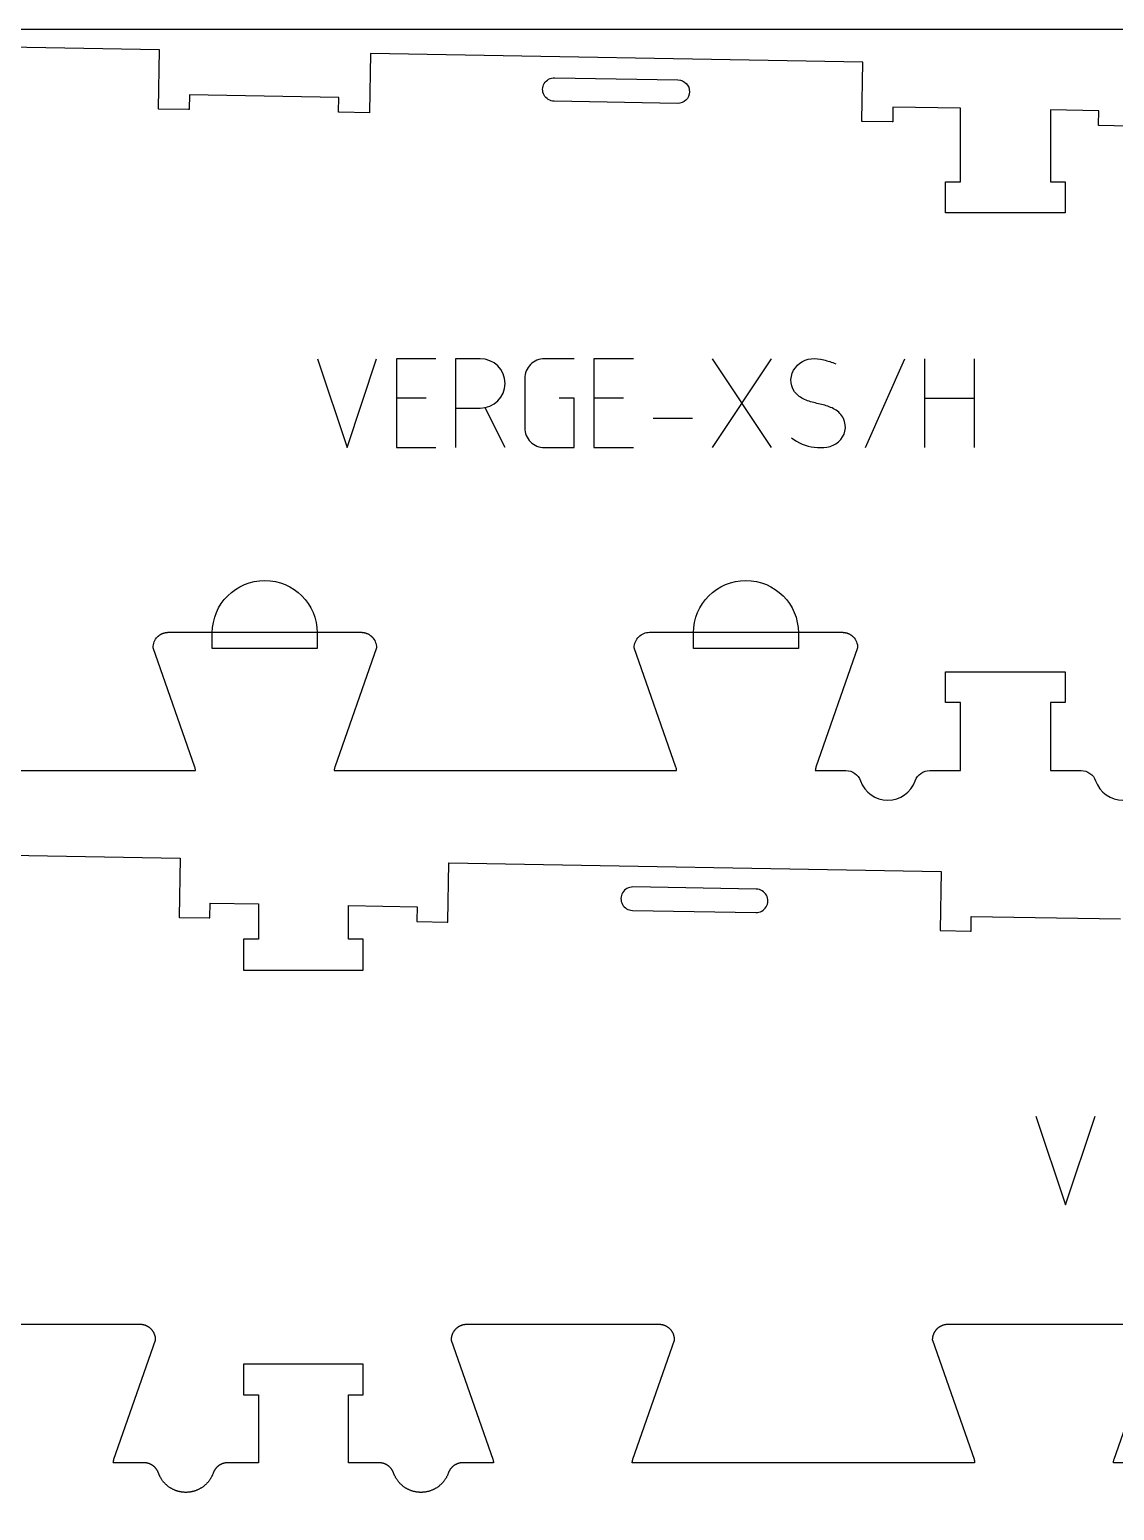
# Model space of a CAD drawing. Extents: x 0 to 4485, y 0 to 14364.
# Drawn here: x 1814 to 2253, y 8619 to 9219 of the extents above; entities that cross this region are included whole.
import ezdxf

# ---------------------------------------------------------------- set-up
doc = ezdxf.new("R2010")
doc.units = 0
for name, color, linetype in [('0_SHEET_SPRUCEPLY_2440X122', 1, 'CONTINUOUS'), ('1_ANYTOOL_1MMDEEP_LABELS_S', 2, 'CONTINUOUS'), ('3_ANYTOOL_CUTTHROUGH_INSID', 4, 'CONTINUOUS'), ('4_ANYTOOL_CUTTHROUGH_OUTSI', 5, 'CONTINUOUS'), ('5_ANYTOOL_HALF_MILL_9MM_IN', 3, 'CONTINUOUS')]:
    doc.layers.add(name, color=color, linetype=linetype)

msp = doc.modelspace()

# ---------------------------------------------------------------- linework, layer by layer
at = {"layer": '0_SHEET_SPRUCEPLY_2440X122'}
msp.add_lwpolyline([(371.7, 9218.93), (371.7, 7998.93), (2811.7, 7998.93), (2811.7, 9218.93)], close=True, dxfattribs=at)
at = {"layer": '1_ANYTOOL_1MMDEEP_LABELS_S', "color": 2}
for points in [[(1930.44, 9085.59), (1942.44, 9049.59), (1954.44, 9085.59)], [(1978.44, 9085.59), (1962.44, 9085.59), (1962.44, 9049.59), (1978.44, 9049.59)], [(2058.44, 9085.59), (2042.44, 9085.59), (2042.44, 9049.59), (2058.44, 9049.59)], [(2114.44, 9049.59), (2090.44, 9085.59)], [(2090.44, 9049.59), (2114.44, 9085.59)], [(2152.44, 9049.59), (2168.44, 9085.59)], [(2176.44, 9049.59), (2176.44, 9085.59)], [(2196.44, 9085.59), (2196.44, 9049.59)], [(1974.44, 9069.59), (1962.44, 9069.59)], [(2006.44, 9049.59), (1998.35, 9065.78)], [(2054.44, 9069.59), (2042.44, 9069.59)], [(2176.44, 9069.59), (2196.44, 9069.59)], [(2066.44, 9061.59), (2082.44, 9061.59)], [(2221.48, 8778.8), (2233.48, 8742.8), (2245.48, 8778.8)]]:
    msp.add_lwpolyline(points, dxfattribs=at)
for points in [[(1986.44, 9065.59), (1996.44, 9065.59, 1), (1996.44, 9085.59), (1986.44, 9085.59), (1986.44, 9049.59)], [(2034.44, 9085.59), (2022.44, 9085.59, 0.414214), (2014.44, 9077.59), (2014.44, 9057.59, 0.414214), (2022.44, 9049.59), (2034.44, 9049.59), (2034.44, 9069.59), (2028.44, 9069.59)], [(2122.44, 9053.59, 0.136555), (2131.72, 9049.72, 0.071716), (2136.85, 9049.82, 0.133522), (2141.48, 9051.93, 0.344001), (2143.53, 9061.35, 0.153745), (2140.04, 9065.07, 0.071568), (2135.33, 9066.9, -0.00912), (2130.19, 9068.19, -0.090615), (2125.6, 9070.37, -0.340346), (2122.81, 9079.74, -0.284273), (2130.51, 9085.6, -0.092596), (2135.52, 9085.16, -0.017533), (2140.44, 9083.59)]]:
    msp.add_lwpolyline(points, format="xyb", dxfattribs=at)
at = {"layer": '3_ANYTOOL_CUTTHROUGH_INSID'}
for points in [[(2076.51, 9198.57, -1), (2076.34, 9189.07), (2026.35, 9189.94, -1), (2026.51, 9199.44)], [(2108.23, 8870.73), (2058.24, 8871.6, 1), (2058.07, 8862.1), (2108.07, 8861.23, 1)]]:
    msp.add_lwpolyline(points, format="xyb", close=True, dxfattribs=at)
at = {"layer": '4_ANYTOOL_CUTTHROUGH_OUTSI'}
msp.add_lwpolyline([(2259.32, 9179.87), (2247.07, 9180.09), (2246.82, 9180.09), (2246.83, 9180.34), (2246.93, 9186.09), (2227.37, 9186.43), (2227.38, 9157.25), (2233.38, 9157.25), (2233.38, 9144.75), (2184.88, 9144.75), (2184.88, 9157), (2184.88, 9157.25), (2190.88, 9157.25), (2190.89, 9187.07), (2163.58, 9187.54), (2163.58, 9187.54), (2163.48, 9181.79), (2163.47, 9181.54), (2163.22, 9181.55), (2151.22, 9181.76), (2150.97, 9181.76), (2150.98, 9182.01), (2151.39, 9205.76), (1951.92, 9209.24), (1951.51, 9185.49), (1951.5, 9185.24), (1939.26, 9185.46), (1939.01, 9185.46), (1939.01, 9185.71), (1939.11, 9191.46), (1878.62, 9192.52), (1878.52, 9186.77), (1878.51, 9186.52), (1878.26, 9186.52), (1866.27, 9186.73), (1866.02, 9186.74), (1866.02, 9186.99), (1866.44, 9210.73), (1666.97, 9214.21)], dxfattribs=at)
msp.add_lwpolyline([(1742.34, 8918.78), (1881.03, 8918.78, 0.061485), (1880.79, 8920.17), (1863.9, 8968.45), (1863.88, 8968.49), (1863.88, 8968.53), (1863.88, 8968.53, -0.198912), (1865.71, 8972.95), (1865.82, 8973.05), (1865.93, 8973.16), (1866.04, 8973.26), (1866.16, 8973.35), (1866.28, 8973.45), (1866.4, 8973.54), (1866.52, 8973.63), (1866.65, 8973.72), (1866.78, 8973.8), (1866.91, 8973.89), (1867.04, 8973.96), (1867.18, 8974.04), (1867.32, 8974.11), (1867.46, 8974.18), (1867.6, 8974.24), (1867.74, 8974.3), (1867.88, 8974.36), (1868.03, 8974.42), (1868.18, 8974.47), (1868.33, 8974.51), (1868.47, 8974.56), (1868.62, 8974.59), (1868.77, 8974.63), (1868.92, 8974.66), (1869.08, 8974.69), (1869.23, 8974.71), (1869.38, 8974.73), (1869.53, 8974.75), (1869.68, 8974.76), (1869.83, 8974.77), (1869.98, 8974.78), (1870.13, 8974.78), (1948.13, 8974.78), (1948.28, 8974.78), (1948.43, 8974.77), (1948.58, 8974.76), (1948.73, 8974.75), (1948.89, 8974.73), (1949.04, 8974.71), (1949.19, 8974.69), (1949.34, 8974.66), (1949.49, 8974.63), (1949.64, 8974.59), (1949.79, 8974.56), (1949.94, 8974.51), (1950.09, 8974.47), (1950.23, 8974.42), (1950.38, 8974.36), (1950.52, 8974.3), (1950.67, 8974.24), (1950.81, 8974.18), (1950.95, 8974.11), (1951.09, 8974.04), (1951.22, 8973.96), (1951.35, 8973.89), (1951.49, 8973.8), (1951.61, 8973.72), (1951.74, 8973.63), (1951.87, 8973.54), (1951.99, 8973.45), (1952.11, 8973.35), (1952.22, 8973.26), (1952.33, 8973.16), (1952.44, 8973.05), (1952.55, 8972.95, -0.198912), (1954.38, 8968.53), (1954.38, 8968.49), (1954.37, 8968.45), (1937.47, 8920.17), (1937.47, 8920.17, 0.061485), (1937.24, 8918.78), (2075.93, 8918.78, 0.061485), (2075.69, 8920.17), (2058.8, 8968.45), (2058.78, 8968.49), (2058.78, 8968.53), (2058.78, 8968.53, -0.414214), (2065.03, 8974.78), (2143.03, 8974.78), (2143.18, 8974.78), (2143.33, 8974.77), (2143.48, 8974.76), (2143.63, 8974.75), (2143.79, 8974.73), (2143.94, 8974.71), (2144.09, 8974.69), (2144.24, 8974.66), (2144.39, 8974.63), (2144.54, 8974.59), (2144.69, 8974.56), (2144.84, 8974.51), (2144.99, 8974.47), (2145.13, 8974.42), (2145.28, 8974.36), (2145.42, 8974.3), (2145.57, 8974.24), (2145.71, 8974.18), (2145.85, 8974.11), (2145.99, 8974.04), (2146.12, 8973.96), (2146.25, 8973.89), (2146.39, 8973.8), (2146.51, 8973.72), (2146.64, 8973.63), (2146.77, 8973.54), (2146.89, 8973.45), (2147.01, 8973.35), (2147.12, 8973.26), (2147.23, 8973.16), (2147.34, 8973.05), (2147.45, 8972.95, -0.198912), (2149.28, 8968.53), (2149.28, 8968.49), (2149.27, 8968.45), (2132.37, 8920.17), (2132.37, 8920.17, 0.061485), (2132.14, 8918.78), (2144.54, 8918.78, -0.317837), (2150.43, 8914.61, 0.317837), (2161.51, 8906.78, 0.317837), (2172.59, 8914.61, -0.317837), (2178.48, 8918.78), (2190.88, 8918.78), (2190.88, 8946.28), (2184.88, 8946.28), (2184.88, 8946.53), (2184.88, 8958.53), (2184.88, 8958.78), (2233.38, 8958.78), (2233.38, 8958.53), (2233.38, 8946.53), (2233.38, 8946.28), (2227.38, 8946.28), (2227.38, 8918.78), (2239.79, 8918.78), (2239.79, 8918.78, -0.317837), (2245.68, 8914.61, 0.707107), (2267.84, 8914.61, -0.317837)], format="xyb", dxfattribs=at)
for points in [[(1675.34, 8886.78, 0), (1874.81, 8883.3, 0), (1874.4, 8859.56, 0), (1874.39, 8859.31, 0), (1874.64, 8859.3, 0), (1886.64, 8859.09, 0), (1886.89, 8859.09, 0), (1886.9, 8859.34, 0), (1887, 8865.09, 0), (1906.53, 8864.75, 0), (1906.53, 8850.4, 0), (1900.53, 8850.4, 0), (1900.53, 8850.15, 0), (1900.53, 8837.9, 0), (1948.78, 8837.9, 0), (1949.03, 8837.9, 0), (1949.03, 8850.15, 0), (1949.03, 8850.4, 0), (1943.03, 8850.4, 0), (1943.02, 8864.11, 0), (1970.84, 8863.62, 0), (1970.74, 8857.87, 0), (1970.73, 8857.62, 0), (1970.98, 8857.62, 0), (1982.98, 8857.41, 0), (1983.23, 8857.41, 0), (1983.24, 8857.66, 0), (1983.65, 8881.4, 0), (2183.12, 8877.92, 0), (2182.7, 8854.17, 0), (2182.7, 8853.92, 0), (2182.95, 8853.92, 0), (2194.95, 8853.71, 0), (2195.2, 8853.71, 0), (2195.3, 8859.71, 0), (2255.79, 8858.65, 0)], [(2263.78, 8694.35, 0), (2185.78, 8694.35, 0), (2185.63, 8694.35, 0), (2185.48, 8694.34, 0), (2185.33, 8694.33, 0), (2185.17, 8694.32, 0), (2185.02, 8694.3, 0), (2184.87, 8694.28, 0), (2184.72, 8694.26, 0), (2184.57, 8694.23, 0), (2184.42, 8694.2, 0), (2184.27, 8694.17, 0), (2184.12, 8694.13, 0), (2183.97, 8694.08, 0), (2183.82, 8694.04, 0), (2183.68, 8693.99, 0), (2183.53, 8693.93, 0), (2183.39, 8693.87, 0), (2183.24, 8693.81, 0), (2183.1, 8693.75, 0), (2182.96, 8693.68, 0), (2182.82, 8693.61, 0), (2182.69, 8693.53, 0), (2182.56, 8693.46, 0), (2182.42, 8693.37, 0), (2182.29, 8693.29, 0), (2182.17, 8693.2, 0), (2182.04, 8693.11, 0), (2181.92, 8693.02, 0), (2181.8, 8692.93, 0), (2181.69, 8692.83, 0), (2181.58, 8692.73, 0), (2181.46, 8692.62, 0), (2181.36, 8692.52, 0), (2181.25, 8692.41, 0), (2181.15, 8692.3, 0), (2181.05, 8692.19, 0), (2180.95, 8692.07, 0), (2180.86, 8691.95, 0), (2180.76, 8691.83, 0), (2180.67, 8691.71, 0), (2180.59, 8691.58, 0), (2180.5, 8691.45, 0), (2180.42, 8691.32, 0), (2180.34, 8691.19, 0), (2180.27, 8691.05, 0), (2180.2, 8690.92, 0), (2180.13, 8690.78, 0), (2180.06, 8690.63, 0), (2180, 8690.49, 0), (2179.95, 8690.35, 0), (2179.89, 8690.2, 0), (2179.84, 8690.06, 0), (2179.79, 8689.91, 0), (2179.75, 8689.76, 0), (2179.71, 8689.61, 0), (2179.68, 8689.46, 0), (2179.64, 8689.31, 0), (2179.62, 8689.16, 0), (2179.59, 8689.01, 0), (2179.57, 8688.85, 0), (2179.56, 8688.7, 0), (2179.54, 8688.55, 0), (2179.53, 8688.4, 0), (2179.53, 8688.25, 0), (2179.53, 8688.1, 0), (2179.53, 8688.06, 0), (2179.54, 8688.02, 0), (2196.44, 8639.74, 0), (2196.49, 8639.57, 0), (2196.53, 8639.4, 0), (2196.57, 8639.23, 0), (2196.6, 8639.05, 0), (2196.62, 8638.88, 0), (2196.65, 8638.7, 0), (2196.66, 8638.53, 0), (2196.67, 8638.35, 0), (2057.98, 8638.35, 0), (2057.99, 8638.53, 0), (2058.01, 8638.7, 0), (2058.03, 8638.88, 0), (2058.06, 8639.05, 0), (2058.09, 8639.23, 0), (2058.13, 8639.4, 0), (2058.17, 8639.57, 0), (2058.22, 8639.74, 0), (2075.11, 8688.02, 0), (2075.13, 8688.06, 0), (2075.13, 8688.1, 0), (2075.13, 8688.24, 0), (2075.12, 8688.38, 0), (2075.11, 8688.52, 0), (2075.1, 8688.66, 0), (2075.09, 8688.8, 0), (2075.07, 8688.95, 0), (2075.05, 8689.09, 0), (2075.02, 8689.24, 0), (2074.99, 8689.38, 0), (2074.96, 8689.53, 0), (2074.93, 8689.67, 0), (2074.89, 8689.82, 0), (2074.84, 8689.97, 0), (2074.79, 8690.11, 0), (2074.74, 8690.26, 0), (2074.69, 8690.4, 0), (2074.63, 8690.54, 0), (2074.57, 8690.69, 0), (2074.5, 8690.83, 0), (2074.43, 8690.97, 0), (2074.35, 8691.11, 0), (2074.28, 8691.25, 0), (2074.19, 8691.39, 0), (2074.11, 8691.52, 0), (2074.02, 8691.65, 0), (2073.93, 8691.78, 0), (2073.83, 8691.91, 0), (2073.73, 8692.04, 0), (2073.63, 8692.16, 0), (2073.52, 8692.29, 0), (2073.41, 8692.4, 0), (2073.3, 8692.52, 0), (2073.18, 8692.63, 0), (2073.06, 8692.74, 0), (2072.94, 8692.85, 0), (2072.82, 8692.95, 0), (2072.69, 8693.05, 0), (2072.56, 8693.15, 0), (2072.43, 8693.24, 0), (2072.3, 8693.33, 0), (2072.16, 8693.42, 0), (2072.03, 8693.5, 0), (2071.89, 8693.58, 0), (2071.75, 8693.65, 0), (2071.61, 8693.72, 0), (2071.46, 8693.79, 0), (2071.32, 8693.85, 0), (2071.18, 8693.91, 0), (2071.03, 8693.97, 0), (2070.89, 8694.02, 0), (2070.74, 8694.07, 0), (2070.6, 8694.11, 0), (2070.45, 8694.15, 0), (2070.31, 8694.19, 0), (2070.16, 8694.22, 0), (2070.01, 8694.25, 0), (2069.87, 8694.27, 0), (2069.73, 8694.29, 0), (2069.58, 8694.31, 0), (2069.44, 8694.33, 0), (2069.3, 8694.34, 0), (2069.16, 8694.34, 0), (2069.02, 8694.35, 0), (2068.88, 8694.35, 0), (1990.88, 8694.35, 0), (1990.73, 8694.35, 0), (1990.58, 8694.34, 0), (1990.43, 8694.33, 0), (1990.27, 8694.32, 0), (1990.12, 8694.3, 0), (1989.97, 8694.28, 0), (1989.82, 8694.26, 0), (1989.67, 8694.23, 0), (1989.52, 8694.2, 0), (1989.37, 8694.17, 0), (1989.22, 8694.13, 0), (1989.07, 8694.08, 0), (1988.92, 8694.04, 0), (1988.78, 8693.99, 0), (1988.63, 8693.93, 0), (1988.49, 8693.87, 0), (1988.34, 8693.81, 0), (1988.2, 8693.75, 0), (1988.06, 8693.68, 0), (1987.92, 8693.61, 0), (1987.79, 8693.53, 0), (1987.66, 8693.46, 0), (1987.52, 8693.37, 0), (1987.39, 8693.29, 0), (1987.27, 8693.2, 0), (1987.14, 8693.11, 0), (1987.02, 8693.02, 0), (1986.9, 8692.93, 0), (1986.79, 8692.83, 0), (1986.68, 8692.73, 0), (1986.56, 8692.62, 0), (1986.46, 8692.52, 0), (1986.35, 8692.41, 0), (1986.25, 8692.3, 0), (1986.15, 8692.19, 0), (1986.05, 8692.07, 0), (1985.96, 8691.95, 0), (1985.86, 8691.83, 0), (1985.77, 8691.71, 0), (1985.69, 8691.58, 0), (1985.6, 8691.45, 0), (1985.52, 8691.32, 0), (1985.44, 8691.19, 0), (1985.37, 8691.05, 0), (1985.3, 8690.92, 0), (1985.23, 8690.78, 0), (1985.16, 8690.63, 0), (1985.1, 8690.49, 0), (1985.05, 8690.35, 0), (1984.99, 8690.2, 0), (1984.94, 8690.06, 0), (1984.89, 8689.91, 0), (1984.85, 8689.76, 0), (1984.81, 8689.61, 0), (1984.78, 8689.46, 0), (1984.74, 8689.31, 0), (1984.72, 8689.16, 0), (1984.69, 8689.01, 0), (1984.67, 8688.85, 0), (1984.66, 8688.7, 0), (1984.64, 8688.55, 0), (1984.63, 8688.4, 0), (1984.63, 8688.25, 0), (1984.63, 8688.1, 0), (1984.63, 8688.06, 0), (1984.64, 8688.02, 0), (2001.54, 8639.74, 0), (2001.59, 8639.57, 0), (2001.63, 8639.4, 0), (2001.67, 8639.23, 0), (2001.7, 8639.05, 0), (2001.72, 8638.88, 0), (2001.75, 8638.7, 0), (2001.76, 8638.53, 0), (2001.77, 8638.35, 0), (1989.37, 8638.35, 0), (1989.26, 8638.35, 0), (1989.15, 8638.35, 0), (1989.03, 8638.34, 0), (1988.92, 8638.33, 0), (1988.8, 8638.32, 0), (1988.69, 8638.31, 0), (1988.57, 8638.3, 0), (1988.45, 8638.28, 0), (1988.34, 8638.26, 0), (1988.22, 8638.24, 0), (1988.11, 8638.22, 0), (1987.99, 8638.2, 0), (1987.87, 8638.17, 0), (1987.76, 8638.14, 0), (1987.64, 8638.11, 0), (1987.52, 8638.07, 0), (1987.41, 8638.03, 0), (1987.29, 8637.99, 0), (1987.18, 8637.95, 0), (1987.06, 8637.91, 0), (1986.95, 8637.86, 0), (1986.84, 8637.81, 0), (1986.73, 8637.76, 0), (1986.62, 8637.71, 0), (1986.51, 8637.65, 0), (1986.4, 8637.6, 0), (1986.29, 8637.54, 0), (1986.18, 8637.47, 0), (1986.07, 8637.41, 0), (1985.97, 8637.34, 0), (1985.87, 8637.27, 0), (1985.76, 8637.2, 0), (1985.66, 8637.13, 0), (1985.56, 8637.06, 0), (1985.47, 8636.98, 0), (1985.37, 8636.9, 0), (1985.28, 8636.82, 0), (1985.18, 8636.74, 0), (1985.09, 8636.66, 0), (1985, 8636.57, 0), (1984.92, 8636.48, 0), (1984.83, 8636.39, 0), (1984.75, 8636.3, 0), (1984.67, 8636.21, 0), (1984.59, 8636.12, 0), (1984.51, 8636.03, 0), (1984.43, 8635.93, 0), (1984.36, 8635.83, 0), (1984.29, 8635.74, 0), (1984.22, 8635.64, 0), (1984.15, 8635.54, 0), (1984.09, 8635.44, 0), (1984.03, 8635.34, 0), (1983.96, 8635.23, 0), (1983.91, 8635.13, 0), (1983.85, 8635.03, 0), (1983.8, 8634.92, 0), (1983.74, 8634.82, 0), (1983.7, 8634.71, 0), (1983.65, 8634.61, 0), (1983.6, 8634.5, 0), (1983.56, 8634.4, 0), (1983.52, 8634.29, 0), (1983.48, 8634.18, 0), (1983.41, 8633.98, 0), (1983.33, 8633.78, 0), (1983.25, 8633.59, 0), (1983.17, 8633.39, 0), (1983.08, 8633.19, 0), (1982.98, 8632.99, 0), (1982.89, 8632.79, 0), (1982.78, 8632.6, 0), (1982.68, 8632.4, 0), (1982.57, 8632.21, 0), (1982.46, 8632.02, 0), (1982.34, 8631.83, 0), (1982.22, 8631.64, 0), (1982.09, 8631.45, 0), (1981.96, 8631.27, 0), (1981.83, 8631.08, 0), (1981.69, 8630.9, 0), (1981.55, 8630.72, 0), (1981.4, 8630.54, 0), (1981.25, 8630.37, 0), (1981.1, 8630.2, 0), (1980.94, 8630.03, 0), (1980.78, 8629.86, 0), (1980.62, 8629.7, 0), (1980.45, 8629.54, 0), (1980.28, 8629.38, 0), (1980.1, 8629.23, 0), (1979.93, 8629.07, 0), (1979.75, 8628.93, 0), (1979.56, 8628.78, 0), (1979.38, 8628.64, 0), (1979.19, 8628.51, 0), (1978.99, 8628.37, 0), (1978.8, 8628.24, 0), (1978.6, 8628.12, 0), (1978.4, 8628, 0), (1978.2, 8627.88, 0), (1978, 8627.77, 0), (1977.79, 8627.66, 0), (1977.59, 8627.56, 0), (1977.38, 8627.46, 0), (1977.17, 8627.36, 0), (1976.95, 8627.27, 0), (1976.74, 8627.18, 0), (1976.53, 8627.1, 0), (1976.31, 8627.02, 0), (1976.09, 8626.95, 0), (1975.88, 8626.88, 0), (1975.66, 8626.81, 0), (1975.44, 8626.75, 0), (1975.22, 8626.69, 0), (1975, 8626.64, 0), (1974.79, 8626.59, 0), (1974.57, 8626.55, 0), (1974.35, 8626.51, 0), (1974.13, 8626.48, 0), (1973.91, 8626.45, 0), (1973.69, 8626.42, 0), (1973.48, 8626.4, 0), (1973.26, 8626.38, 0), (1973.04, 8626.37, 0), (1972.83, 8626.36, 0), (1972.61, 8626.35, 0), (1972.4, 8626.35, 0), (1972.19, 8626.35, 0), (1971.98, 8626.36, 0), (1971.76, 8626.37, 0), (1971.55, 8626.38, 0), (1971.33, 8626.4, 0), (1971.11, 8626.42, 0), (1970.89, 8626.45, 0), (1970.68, 8626.48, 0), (1970.46, 8626.51, 0), (1970.24, 8626.55, 0), (1970.02, 8626.59, 0), (1969.8, 8626.64, 0), (1969.58, 8626.69, 0), (1969.36, 8626.75, 0), (1969.14, 8626.81, 0), (1968.93, 8626.88, 0), (1968.71, 8626.95, 0), (1968.49, 8627.02, 0), (1968.28, 8627.1, 0), (1968.06, 8627.18, 0), (1967.85, 8627.27, 0), (1967.64, 8627.36, 0), (1967.43, 8627.46, 0), (1967.22, 8627.56, 0), (1967.01, 8627.66, 0), (1966.81, 8627.77, 0), (1966.6, 8627.88, 0), (1966.4, 8628, 0), (1966.2, 8628.12, 0), (1966, 8628.24, 0), (1965.81, 8628.37, 0), (1965.62, 8628.51, 0), (1965.43, 8628.64, 0), (1965.24, 8628.78, 0), (1965.06, 8628.93, 0), (1964.88, 8629.07, 0), (1964.7, 8629.23, 0), (1964.53, 8629.38, 0), (1964.36, 8629.54, 0), (1964.19, 8629.7, 0), (1964.02, 8629.86, 0), (1963.86, 8630.03, 0), (1963.71, 8630.2, 0), (1963.55, 8630.37, 0), (1963.4, 8630.54, 0), (1963.26, 8630.72, 0), (1963.12, 8630.9, 0), (1962.98, 8631.08, 0), (1962.84, 8631.27, 0), (1962.71, 8631.45, 0), (1962.59, 8631.64, 0), (1962.47, 8631.83, 0), (1962.35, 8632.02, 0), (1962.23, 8632.21, 0), (1962.13, 8632.4, 0), (1962.02, 8632.6, 0), (1961.92, 8632.79, 0), (1961.82, 8632.99, 0), (1961.73, 8633.19, 0), (1961.64, 8633.39, 0), (1961.55, 8633.59, 0), (1961.47, 8633.78, 0), (1961.4, 8633.98, 0), (1961.32, 8634.18, 0), (1961.29, 8634.29, 0), (1961.24, 8634.4, 0), (1961.2, 8634.5, 0), (1961.16, 8634.61, 0), (1961.11, 8634.71, 0), (1961.06, 8634.82, 0), (1961.01, 8634.92, 0), (1960.95, 8635.03, 0), (1960.9, 8635.13, 0), (1960.84, 8635.23, 0), (1960.78, 8635.34, 0), (1960.72, 8635.44, 0), (1960.65, 8635.54, 0), (1960.58, 8635.64, 0), (1960.52, 8635.74, 0), (1960.44, 8635.83, 0), (1960.37, 8635.93, 0), (1960.3, 8636.03, 0), (1960.22, 8636.12, 0), (1960.14, 8636.21, 0), (1960.06, 8636.3, 0), (1959.97, 8636.39, 0), (1959.89, 8636.48, 0), (1959.8, 8636.57, 0), (1959.71, 8636.66, 0), (1959.62, 8636.74, 0), (1959.53, 8636.82, 0), (1959.43, 8636.9, 0), (1959.34, 8636.98, 0), (1959.24, 8637.06, 0), (1959.14, 8637.13, 0), (1959.04, 8637.2, 0), (1958.94, 8637.27, 0), (1958.83, 8637.34, 0), (1958.73, 8637.41, 0), (1958.62, 8637.47, 0), (1958.52, 8637.54, 0), (1958.41, 8637.6, 0), (1958.3, 8637.65, 0), (1958.19, 8637.71, 0), (1958.08, 8637.76, 0), (1957.97, 8637.81, 0), (1957.85, 8637.86, 0), (1957.74, 8637.91, 0), (1957.63, 8637.95, 0), (1957.51, 8637.99, 0), (1957.4, 8638.03, 0), (1957.28, 8638.07, 0), (1957.16, 8638.11, 0), (1957.05, 8638.14, 0), (1956.93, 8638.17, 0), (1956.82, 8638.2, 0), (1956.7, 8638.22, 0), (1956.58, 8638.24, 0), (1956.47, 8638.26, 0), (1956.35, 8638.28, 0), (1956.23, 8638.3, 0), (1956.12, 8638.31, 0), (1956, 8638.32, 0), (1955.89, 8638.33, 0), (1955.77, 8638.34, 0), (1955.66, 8638.35, 0), (1955.54, 8638.35, 0), (1955.43, 8638.35, 0), (1943.03, 8638.35, 0), (1943.03, 8665.85, 0), (1949.03, 8665.85, 0), (1949.03, 8678.35, 0), (1900.53, 8678.35, 0), (1900.53, 8665.85, 0), (1906.53, 8665.85, 0), (1906.53, 8638.35, 0), (1894.12, 8638.35, 0), (1894.01, 8638.35, 0), (1893.9, 8638.35, 0), (1893.78, 8638.34, 0), (1893.67, 8638.33, 0), (1893.55, 8638.32, 0), (1893.44, 8638.31, 0), (1893.32, 8638.3, 0), (1893.2, 8638.28, 0), (1893.09, 8638.26, 0), (1892.97, 8638.24, 0), (1892.86, 8638.22, 0), (1892.74, 8638.2, 0), (1892.62, 8638.17, 0), (1892.51, 8638.14, 0), (1892.39, 8638.11, 0), (1892.27, 8638.07, 0), (1892.16, 8638.03, 0), (1892.04, 8637.99, 0), (1891.93, 8637.95, 0), (1891.81, 8637.91, 0), (1891.7, 8637.86, 0), (1891.59, 8637.81, 0), (1891.48, 8637.76, 0), (1891.37, 8637.71, 0), (1891.26, 8637.65, 0), (1891.15, 8637.6, 0), (1891.04, 8637.54, 0), (1890.93, 8637.47, 0), (1890.82, 8637.41, 0), (1890.72, 8637.34, 0), (1890.62, 8637.27, 0), (1890.51, 8637.2, 0), (1890.41, 8637.13, 0), (1890.31, 8637.06, 0), (1890.22, 8636.98, 0), (1890.12, 8636.9, 0), (1890.03, 8636.82, 0), (1889.93, 8636.74, 0), (1889.84, 8636.66, 0), (1889.75, 8636.57, 0), (1889.67, 8636.48, 0), (1889.58, 8636.39, 0), (1889.5, 8636.3, 0), (1889.42, 8636.21, 0), (1889.34, 8636.12, 0), (1889.26, 8636.03, 0), (1889.18, 8635.93, 0), (1889.11, 8635.83, 0), (1889.04, 8635.74, 0), (1888.97, 8635.64, 0), (1888.9, 8635.54, 0), (1888.84, 8635.44, 0), (1888.78, 8635.34, 0), (1888.71, 8635.23, 0), (1888.66, 8635.13, 0), (1888.6, 8635.03, 0), (1888.55, 8634.92, 0), (1888.49, 8634.82, 0), (1888.45, 8634.71, 0), (1888.4, 8634.61, 0), (1888.35, 8634.5, 0), (1888.31, 8634.4, 0), (1888.27, 8634.29, 0), (1888.23, 8634.18, 0), (1888.16, 8633.98, 0), (1888.08, 8633.78, 0), (1888, 8633.59, 0), (1887.92, 8633.39, 0), (1887.83, 8633.19, 0), (1887.73, 8632.99, 0), (1887.64, 8632.79, 0), (1887.53, 8632.6, 0), (1887.43, 8632.4, 0), (1887.32, 8632.21, 0), (1887.21, 8632.02, 0), (1887.09, 8631.83, 0), (1886.97, 8631.64, 0), (1886.84, 8631.45, 0), (1886.71, 8631.27, 0), (1886.58, 8631.08, 0), (1886.44, 8630.9, 0), (1886.3, 8630.72, 0), (1886.15, 8630.54, 0), (1886, 8630.37, 0), (1885.85, 8630.2, 0), (1885.69, 8630.03, 0), (1885.53, 8629.86, 0), (1885.37, 8629.7, 0), (1885.2, 8629.54, 0), (1885.03, 8629.38, 0), (1884.85, 8629.23, 0), (1884.68, 8629.07, 0), (1884.5, 8628.93, 0), (1884.31, 8628.78, 0), (1884.13, 8628.64, 0), (1883.94, 8628.51, 0), (1883.74, 8628.37, 0), (1883.55, 8628.24, 0), (1883.35, 8628.12, 0), (1883.15, 8628, 0), (1882.95, 8627.88, 0), (1882.75, 8627.77, 0), (1882.54, 8627.66, 0), (1882.34, 8627.56, 0), (1882.13, 8627.46, 0), (1881.92, 8627.36, 0), (1881.7, 8627.27, 0), (1881.49, 8627.18, 0), (1881.28, 8627.1, 0), (1881.06, 8627.02, 0), (1880.84, 8626.95, 0), (1880.63, 8626.88, 0), (1880.41, 8626.81, 0), (1880.19, 8626.75, 0), (1879.97, 8626.69, 0), (1879.75, 8626.64, 0), (1879.54, 8626.59, 0), (1879.32, 8626.55, 0), (1879.1, 8626.51, 0), (1878.88, 8626.48, 0), (1878.66, 8626.45, 0), (1878.44, 8626.42, 0), (1878.23, 8626.4, 0), (1878.01, 8626.38, 0), (1877.79, 8626.37, 0), (1877.58, 8626.36, 0), (1877.36, 8626.35, 0), (1877.15, 8626.35, 0), (1876.94, 8626.35, 0), (1876.73, 8626.36, 0), (1876.51, 8626.37, 0), (1876.3, 8626.38, 0), (1876.08, 8626.4, 0), (1875.86, 8626.42, 0), (1875.64, 8626.45, 0), (1875.43, 8626.48, 0), (1875.21, 8626.51, 0), (1874.99, 8626.55, 0), (1874.77, 8626.59, 0), (1874.55, 8626.64, 0), (1874.33, 8626.69, 0), (1874.11, 8626.75, 0), (1873.89, 8626.81, 0), (1873.68, 8626.88, 0), (1873.46, 8626.95, 0), (1873.24, 8627.02, 0), (1873.03, 8627.1, 0), (1872.81, 8627.18, 0), (1872.6, 8627.27, 0), (1872.39, 8627.36, 0), (1872.18, 8627.46, 0), (1871.97, 8627.56, 0), (1871.76, 8627.66, 0), (1871.56, 8627.77, 0), (1871.35, 8627.88, 0), (1871.15, 8628, 0), (1870.95, 8628.12, 0), (1870.75, 8628.24, 0), (1870.56, 8628.37, 0), (1870.37, 8628.51, 0), (1870.18, 8628.64, 0), (1869.99, 8628.78, 0), (1869.81, 8628.93, 0), (1869.63, 8629.07, 0), (1869.45, 8629.23, 0), (1869.28, 8629.38, 0), (1869.11, 8629.54, 0), (1868.94, 8629.7, 0), (1868.77, 8629.86, 0), (1868.61, 8630.03, 0), (1868.46, 8630.2, 0), (1868.3, 8630.37, 0), (1868.15, 8630.54, 0), (1868.01, 8630.72, 0), (1867.87, 8630.9, 0), (1867.73, 8631.08, 0), (1867.59, 8631.27, 0), (1867.46, 8631.45, 0), (1867.34, 8631.64, 0), (1867.22, 8631.83, 0), (1867.1, 8632.02, 0), (1866.98, 8632.21, 0), (1866.88, 8632.4, 0), (1866.77, 8632.6, 0), (1866.67, 8632.79, 0), (1866.57, 8632.99, 0), (1866.48, 8633.19, 0), (1866.39, 8633.39, 0), (1866.3, 8633.59, 0), (1866.22, 8633.78, 0), (1866.15, 8633.98, 0), (1866.07, 8634.18, 0), (1866.04, 8634.29, 0), (1865.99, 8634.4, 0), (1865.95, 8634.5, 0), (1865.91, 8634.61, 0), (1865.86, 8634.71, 0), (1865.81, 8634.82, 0), (1865.76, 8634.92, 0), (1865.7, 8635.03, 0), (1865.65, 8635.13, 0), (1865.59, 8635.23, 0), (1865.53, 8635.34, 0), (1865.47, 8635.44, 0), (1865.4, 8635.54, 0), (1865.33, 8635.64, 0), (1865.27, 8635.74, 0), (1865.19, 8635.83, 0), (1865.12, 8635.93, 0), (1865.05, 8636.03, 0), (1864.97, 8636.12, 0), (1864.89, 8636.21, 0), (1864.81, 8636.3, 0), (1864.72, 8636.39, 0), (1864.64, 8636.48, 0), (1864.55, 8636.57, 0), (1864.46, 8636.66, 0), (1864.37, 8636.74, 0), (1864.28, 8636.82, 0), (1864.18, 8636.9, 0), (1864.09, 8636.98, 0), (1863.99, 8637.06, 0), (1863.89, 8637.13, 0), (1863.79, 8637.2, 0), (1863.69, 8637.27, 0), (1863.58, 8637.34, 0), (1863.48, 8637.41, 0), (1863.37, 8637.47, 0), (1863.27, 8637.54, 0), (1863.16, 8637.6, 0), (1863.05, 8637.65, 0), (1862.94, 8637.71, 0), (1862.83, 8637.76, 0), (1862.72, 8637.81, 0), (1862.6, 8637.86, 0), (1862.49, 8637.91, 0), (1862.38, 8637.95, 0), (1862.26, 8637.99, 0), (1862.15, 8638.03, 0), (1862.03, 8638.07, 0), (1861.91, 8638.11, 0), (1861.8, 8638.14, 0), (1861.68, 8638.17, 0), (1861.57, 8638.2, 0), (1861.45, 8638.22, 0), (1861.33, 8638.24, 0), (1861.22, 8638.26, 0), (1861.1, 8638.28, 0), (1860.98, 8638.3, 0), (1860.87, 8638.31, 0), (1860.75, 8638.32, 0), (1860.64, 8638.33, 0), (1860.52, 8638.34, 0), (1860.41, 8638.35, 0), (1860.29, 8638.35, 0), (1860.18, 8638.35, 0), (1847.78, 8638.35, 0), (1847.79, 8638.53, 0), (1847.81, 8638.7, 0), (1847.83, 8638.88, 0), (1847.86, 8639.05, 0), (1847.89, 8639.23, 0), (1847.93, 8639.4, 0), (1847.97, 8639.57, 0), (1848.02, 8639.74, 0), (1864.91, 8688.02, 0), (1864.93, 8688.06, 0), (1864.93, 8688.1, 0), (1864.93, 8688.25, 0), (1864.92, 8688.4, 0), (1864.91, 8688.55, 0), (1864.9, 8688.7, 0), (1864.88, 8688.85, 0), (1864.86, 8689.01, 0), (1864.84, 8689.16, 0), (1864.81, 8689.31, 0), (1864.78, 8689.46, 0), (1864.74, 8689.61, 0), (1864.7, 8689.76, 0), (1864.66, 8689.91, 0), (1864.61, 8690.06, 0), (1864.56, 8690.2, 0), (1864.51, 8690.35, 0), (1864.45, 8690.49, 0), (1864.39, 8690.63, 0), (1864.33, 8690.78, 0), (1864.26, 8690.92, 0), (1864.19, 8691.05, 0), (1864.11, 8691.19, 0), (1864.03, 8691.32, 0), (1863.95, 8691.45, 0), (1863.87, 8691.58, 0), (1863.78, 8691.71, 0), (1863.69, 8691.83, 0), (1863.6, 8691.95, 0), (1863.5, 8692.07, 0), (1863.4, 8692.19, 0), (1863.3, 8692.3, 0), (1863.2, 8692.41, 0), (1863.1, 8692.52, 0), (1862.99, 8692.62, 0), (1862.88, 8692.73, 0), (1862.77, 8692.83, 0), (1862.65, 8692.93, 0), (1862.53, 8693.02, 0), (1862.41, 8693.11, 0), (1862.29, 8693.2, 0), (1862.16, 8693.29, 0), (1862.03, 8693.37, 0), (1861.9, 8693.46, 0), (1861.77, 8693.53, 0), (1861.63, 8693.61, 0), (1861.49, 8693.68, 0), (1861.35, 8693.75, 0), (1861.21, 8693.81, 0), (1861.07, 8693.87, 0), (1860.92, 8693.93, 0), (1860.78, 8693.99, 0), (1860.63, 8694.04, 0), (1860.48, 8694.08, 0), (1860.34, 8694.13, 0), (1860.19, 8694.17, 0), (1860.04, 8694.2, 0), (1859.88, 8694.23, 0), (1859.73, 8694.26, 0), (1859.58, 8694.28, 0), (1859.43, 8694.3, 0), (1859.28, 8694.32, 0), (1859.13, 8694.33, 0), (1858.98, 8694.34, 0), (1858.83, 8694.35, 0), (1858.68, 8694.35, 0), (1780.68, 8694.35, 0)], [(2391.57, 8638.35, 0), (2252.88, 8638.35, 0), (2252.89, 8638.53, 0), (2252.91, 8638.7, 0), (2252.93, 8638.88, 0), (2252.96, 8639.05, 0), (2252.99, 8639.23, 0), (2253.03, 8639.4, 0), (2253.07, 8639.57, 0), (2253.12, 8639.74, 0), (2270.01, 8688.02, 0)]]:
    msp.add_polyline3d(points, dxfattribs=at)
at = {"layer": '5_ANYTOOL_HALF_MILL_9MM_IN'}
for points in [[(1887.88, 8974.53, -1), (1930.38, 8974.53), (1930.38, 8974.28), (1930.38, 8968.28), (1887.88, 8968.28), (1887.88, 8974.28), (1887.88, 8974.53)], [(2082.78, 8974.53, -1), (2125.28, 8974.53), (2125.28, 8974.28), (2125.28, 8968.28), (2082.78, 8968.28), (2082.78, 8974.28), (2082.78, 8974.53)]]:
    msp.add_lwpolyline(points, format="xyb", close=True, dxfattribs=at)

doc.saveas('drawing.dxf')
